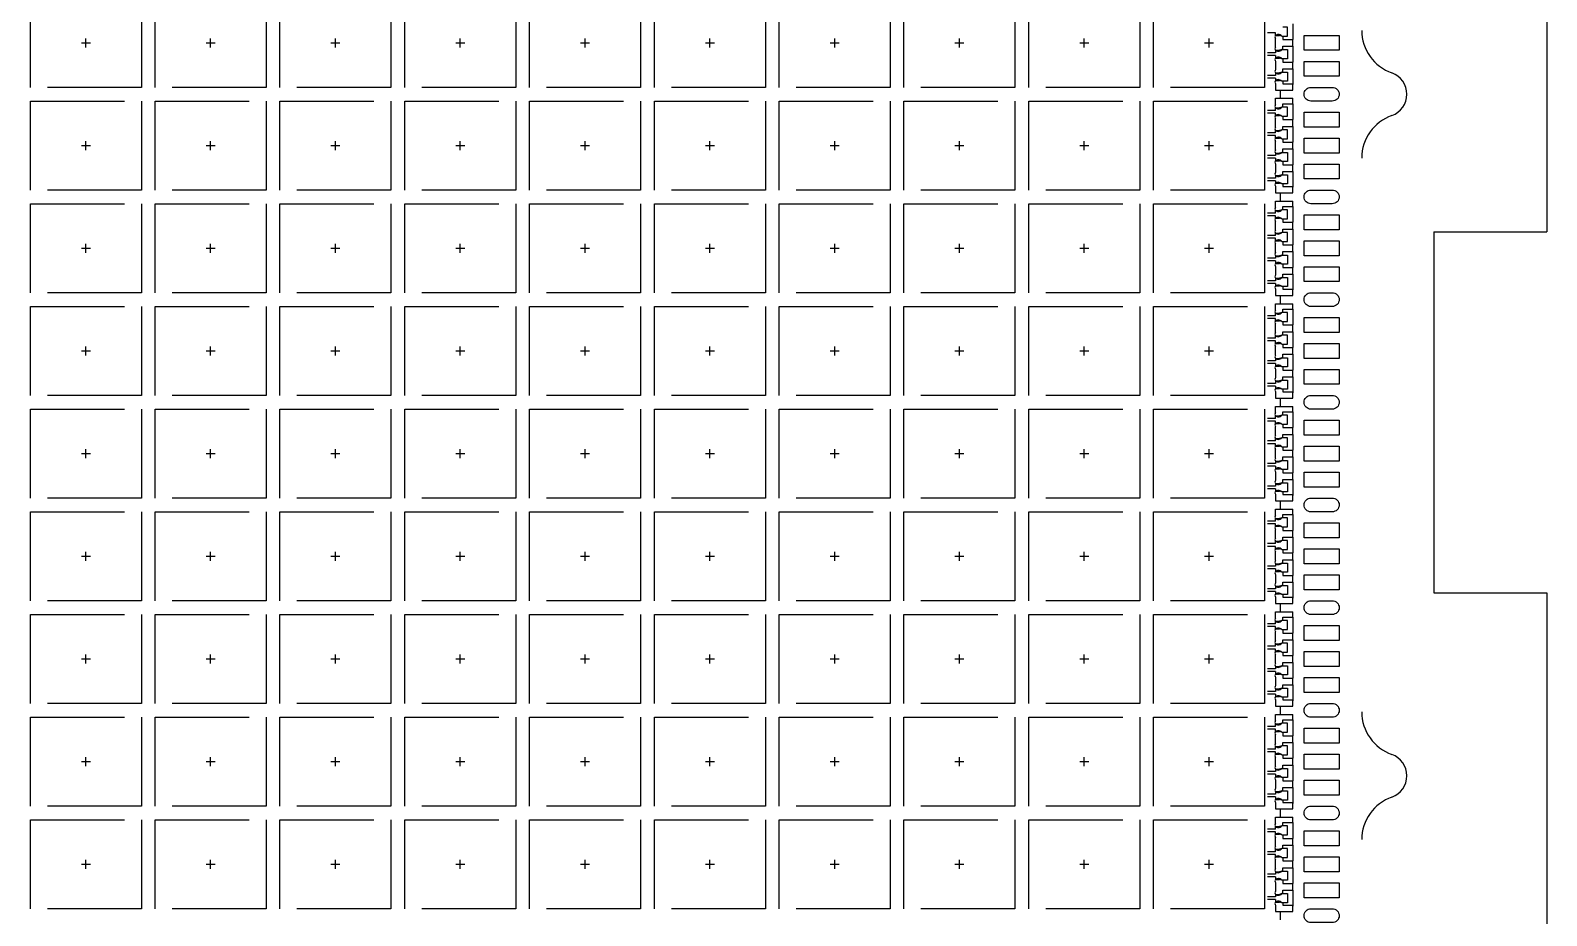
# Model space of a CAD drawing. Header units: millimetres. Extents: x 394.3 to 449.6, y 107.9 to 113.3.
# Drawn here: x 407.447 to 409.462, y 109.918 to 111.095 of the extents above; entities that cross this region are included whole.
import ezdxf

# ---------------------------------------------------------------- set-up
doc = ezdxf.new("R2010")
doc.units = ezdxf.units.MM
doc.header["$LTSCALE"] = 0.5
for name, pattern in [('CENTER', [50.8, 31.75, -6.35, 6.35, -6.35]), ('HIDDEN', [0.375, 0.25, -0.125]), ('PHANTOM', [2.5, 1.25, -0.25, 0.25, -0.25, 0.25, -0.25])]:
    doc.linetypes.add(name, pattern=pattern)
for name, color, linetype in [('1D', 4, 'Continuous'), ('BTM', 7, 'HIDDEN'), ('CEN', 2, 'CENTER'), ('PKG', 1, 'PHANTOM')]:
    doc.layers.add(name, color=color, linetype=linetype)

# ---------------------------------------------------------------- blocks, each defined once
blk = doc.blocks.new('*U100')
at = {"layer": 'CEN', "ltscale": 0.005}
for p, q in [((-0.006, 0), (0.006, 0)), ((0, -0.006), (0, 0.006))]:
    blk.add_line(p, q, dxfattribs=at)
at = {"layer": 'PKG', "color": 1, "linetype": 'HIDDEN'}
blk.add_lwpolyline([(-0.0738, -0.0591), (-0.0738, 0.0591), (0.0738, 0.0591), (0.0738, -0.0591)], close=True, dxfattribs=at)
blk = doc.blocks.new('*U101')
at = {"layer": 'CEN', "color": 0, "linetype": 'ByBlock', "lineweight": -2, "transparency": 16777216}
for p in [(1.659, 1.7745), (1.8249, 1.7745), (1.9908, 1.7745), (2.1567, 1.7745), (2.3226, 1.7745), (2.4885, 1.7745), (2.6544, 1.7745), (2.8203, 1.7745), (2.9862, 1.7745), (3.1521, 1.7745), (1.659, 1.638), (1.8249, 1.638), (1.9908, 1.638), (2.1567, 1.638), (2.3226, 1.638), (2.4885, 1.638), (2.6544, 1.638), (2.8203, 1.638), (2.9862, 1.638), (3.1521, 1.638), (1.659, 1.5015), (1.8249, 1.5015), (1.9908, 1.5015), (2.1567, 1.5015), (2.3226, 1.5015), (2.4885, 1.5015), (2.6544, 1.5015), (2.8203, 1.5015), (2.9862, 1.5015), (3.1521, 1.5015), (1.659, 1.365), (1.8249, 1.365), (1.9908, 1.365), (2.1567, 1.365), (2.3226, 1.365), (2.4885, 1.365), (2.6544, 1.365), (2.8203, 1.365), (2.9862, 1.365), (3.1521, 1.365), (1.659, 1.2285), (1.8249, 1.2285), (1.9908, 1.2285), (2.1567, 1.2285), (2.3226, 1.2285), (2.4885, 1.2285), (2.6544, 1.2285), (2.8203, 1.2285), (2.9862, 1.2285), (3.1521, 1.2285), (1.659, 1.092), (1.8249, 1.092), (1.9908, 1.092), (2.1567, 1.092), (2.3226, 1.092), (2.4885, 1.092), (2.6544, 1.092), (2.8203, 1.092), (2.9862, 1.092), (3.1521, 1.092), (1.659, 0.9555), (1.8249, 0.9555), (1.9908, 0.9555), (2.1567, 0.9555), (2.3226, 0.9555), (2.4885, 0.9555), (2.6544, 0.9555), (2.8203, 0.9555), (2.9862, 0.9555), (3.1521, 0.9555), (1.659, 0.819), (1.8249, 0.819), (1.9908, 0.819), (2.1567, 0.819), (2.3226, 0.819), (2.4885, 0.819), (2.6544, 0.819), (2.8203, 0.819), (2.9862, 0.819), (3.1521, 0.819), (1.659, 0.6825), (1.8249, 0.6825), (1.9908, 0.6825), (2.1567, 0.6825), (2.3226, 0.6825), (2.4885, 0.6825), (2.6544, 0.6825), (2.8203, 0.6825), (2.9862, 0.6825), (3.1521, 0.6825)]:
    blk.add_blockref('*U100', p, dxfattribs=at)

msp = doc.modelspace()

# ---------------------------------------------------------------- linework, layer by layer
for p, q in [((409.4625, 111.2766), (409.4625, 110.8266)), ((409.4625, 110.3466), (409.4625, 109.0209))]:
    msp.add_line(p, q)
at = {"ltscale": 0.03}
for p, q in [((409.102, 111.0878), (409.1073, 111.0878)), ((409.102, 111.0721), (409.102, 111.0837)), ((409.1103, 111.0869), (409.1073, 111.0878)), ((409.1103, 111.0869), (409.1118, 111.0869)), ((409.1118, 111.0869), (409.1118, 111.0824)), ((409.102, 111.068), (409.1073, 111.068)), ((409.1103, 111.0689), (409.1073, 111.068)), ((409.1103, 111.0689), (409.1118, 111.0689)), ((409.1118, 111.0824), (409.125, 111.0824)), ((409.1118, 111.0689), (409.1118, 111.0734)), ((409.1118, 111.0734), (409.125, 111.0734)), ((409.125, 111.0734), (409.125, 111.0824)), ((409.102, 111.0578), (409.1073, 111.0578)), ((409.102, 111.0537), (409.102, 111.0421)), ((409.1103, 111.0569), (409.1073, 111.0578)), ((409.1118, 111.0569), (409.1103, 111.0569)), ((409.1118, 111.0569), (409.1118, 111.0524)), ((409.1118, 111.0524), (409.125, 111.0524)), ((409.1118, 111.0389), (409.1118, 111.0434)), ((409.1118, 111.0434), (409.125, 111.0434)), ((409.125, 111.0434), (409.125, 111.0524)), ((409.102, 111.038), (409.1073, 111.038)), ((409.102, 111.038), (409.1073, 111.038)), ((409.102, 111.0278), (409.1073, 111.0278)), ((409.102, 111.0278), (409.1073, 111.0278)), ((409.102, 111.0237), (409.102, 111.015)), ((409.1103, 111.0389), (409.1073, 111.038)), ((409.1103, 111.0269), (409.1073, 111.0278)), ((409.1103, 111.0389), (409.1118, 111.0389)), ((409.1118, 111.0269), (409.1103, 111.0269)), ((409.1118, 111.0269), (409.1118, 111.0236)), ((409.1118, 111.0236), (409.125, 111.0236)), ((409.125, 111.015), (409.125, 111.0236)), ((409.102, 111.015), (409.125, 111.015)), ((409.102, 110.9956), (409.102, 111.0042)), ((409.102, 111.0042), (409.125, 111.0042)), ((409.125, 110.9969), (409.125, 111.0042)), ((409.102, 110.9915), (409.1073, 110.9915)), ((409.1103, 110.9924), (409.1073, 110.9915)), ((409.1118, 110.9924), (409.1103, 110.9924)), ((409.1118, 110.9924), (409.1118, 110.9969)), ((409.1118, 110.9969), (409.125, 110.9969)), ((409.102, 110.9813), (409.1073, 110.9813)), ((409.102, 110.9656), (409.102, 110.9772)), ((409.1103, 110.9804), (409.1073, 110.9813)), ((409.1103, 110.9804), (409.1118, 110.9804)), ((409.1118, 110.9804), (409.1118, 110.9759)), ((409.1118, 110.9759), (409.125, 110.9759)), ((409.1118, 110.9624), (409.1118, 110.9669)), ((409.1118, 110.9669), (409.125, 110.9669)), ((409.125, 110.9669), (409.125, 110.9759)), ((409.102, 110.9615), (409.1073, 110.9615)), ((409.102, 110.9513), (409.1073, 110.9513)), ((409.102, 110.9356), (409.102, 110.9472)), ((409.1103, 110.9624), (409.1073, 110.9615)), ((409.1103, 110.9504), (409.1073, 110.9513)), ((409.1118, 110.9624), (409.1103, 110.9624)), ((409.1103, 110.9504), (409.1118, 110.9504)), ((409.1118, 110.9504), (409.1118, 110.9459)), ((409.1118, 110.9459), (409.125, 110.9459)), ((409.125, 110.9369), (409.125, 110.9459)), ((409.102, 110.9315), (409.1073, 110.9315)), ((409.1103, 110.9324), (409.1073, 110.9315)), ((409.1103, 110.9324), (409.1118, 110.9324)), ((409.1118, 110.9324), (409.1118, 110.9369)), ((409.1118, 110.9369), (409.125, 110.9369)), ((409.102, 110.9213), (409.1073, 110.9213)), ((409.102, 110.9172), (409.102, 110.9056)), ((409.1103, 110.9204), (409.1073, 110.9213)), ((409.1103, 110.9024), (409.1073, 110.9015)), ((409.1118, 110.9204), (409.1103, 110.9204)), ((409.1103, 110.9024), (409.1118, 110.9024)), ((409.1118, 110.9204), (409.1118, 110.9159)), ((409.1118, 110.9159), (409.125, 110.9159)), ((409.1118, 110.9024), (409.1118, 110.9069)), ((409.1118, 110.9069), (409.125, 110.9069)), ((409.125, 110.9069), (409.125, 110.9159)), ((409.102, 110.9015), (409.1073, 110.9015)), ((409.102, 110.9015), (409.1073, 110.9015)), ((409.102, 110.8913), (409.1073, 110.8913)), ((409.102, 110.8913), (409.1073, 110.8913)), ((409.102, 110.8872), (409.102, 110.8785)), ((409.1103, 110.8904), (409.1073, 110.8913)), ((409.1118, 110.8904), (409.1103, 110.8904)), ((409.1118, 110.8904), (409.1118, 110.8871)), ((409.1118, 110.8871), (409.125, 110.8871)), ((409.125, 110.8785), (409.125, 110.8871)), ((409.102, 110.8785), (409.125, 110.8785)), ((409.102, 110.8591), (409.102, 110.8677)), ((409.102, 110.8677), (409.125, 110.8677)), ((409.125, 110.8604), (409.125, 110.8677)), ((409.102, 110.855), (409.1073, 110.855)), ((409.102, 110.8448), (409.1073, 110.8448)), ((409.1103, 110.8559), (409.1073, 110.855)), ((409.1103, 110.8439), (409.1073, 110.8448)), ((409.1118, 110.8559), (409.1103, 110.8559)), ((409.1103, 110.8439), (409.1118, 110.8439)), ((409.1118, 110.8559), (409.1118, 110.8604)), ((409.1118, 110.8604), (409.125, 110.8604)), ((409.1118, 110.8439), (409.1118, 110.8394)), ((409.102, 110.8291), (409.102, 110.8407)), ((409.102, 110.825), (409.1073, 110.825)), ((409.1103, 110.8259), (409.1073, 110.825)), ((409.1118, 110.8259), (409.1103, 110.8259)), ((409.1118, 110.8394), (409.125, 110.8394)), ((409.1118, 110.8259), (409.1118, 110.8304)), ((409.1118, 110.8304), (409.125, 110.8304)), ((409.125, 110.8304), (409.125, 110.8394)), ((409.102, 110.8148), (409.1073, 110.8148)), ((409.102, 110.7991), (409.102, 110.8107)), ((409.1103, 110.8139), (409.1073, 110.8148)), ((409.1103, 110.8139), (409.1118, 110.8139)), ((409.1118, 110.8139), (409.1118, 110.8094)), ((409.1118, 110.8094), (409.125, 110.8094)), ((409.125, 110.8004), (409.125, 110.8094)), ((409.102, 110.795), (409.1073, 110.795)), ((409.102, 110.7848), (409.1073, 110.7848)), ((409.1103, 110.7959), (409.1073, 110.795)), ((409.1103, 110.7839), (409.1073, 110.7848)), ((409.1103, 110.7959), (409.1118, 110.7959)), ((409.1118, 110.7839), (409.1103, 110.7839)), ((409.1118, 110.7959), (409.1118, 110.8004)), ((409.1118, 110.8004), (409.125, 110.8004)), ((409.1118, 110.7839), (409.1118, 110.7794)), ((409.102, 110.7807), (409.102, 110.7691)), ((409.102, 110.765), (409.1073, 110.765)), ((409.102, 110.765), (409.1073, 110.765)), ((409.1103, 110.7659), (409.1073, 110.765)), ((409.1103, 110.7659), (409.1118, 110.7659)), ((409.1118, 110.7794), (409.125, 110.7794)), ((409.1118, 110.7659), (409.1118, 110.7704)), ((409.1118, 110.7704), (409.125, 110.7704)), ((409.125, 110.7704), (409.125, 110.7794)), ((409.102, 110.7548), (409.1073, 110.7548)), ((409.102, 110.7548), (409.1073, 110.7548)), ((409.102, 110.7507), (409.102, 110.742)), ((409.102, 110.742), (409.125, 110.742)), ((409.1103, 110.7539), (409.1073, 110.7548)), ((409.1118, 110.7539), (409.1103, 110.7539)), ((409.1118, 110.7539), (409.1118, 110.7506)), ((409.1118, 110.7506), (409.125, 110.7506)), ((409.125, 110.742), (409.125, 110.7506)), ((409.102, 110.7226), (409.102, 110.7312)), ((409.102, 110.7312), (409.125, 110.7312)), ((409.1118, 110.7194), (409.1118, 110.7239)), ((409.1118, 110.7239), (409.125, 110.7239)), ((409.125, 110.7239), (409.125, 110.7312)), ((409.102, 110.7185), (409.1073, 110.7185)), ((409.102, 110.7083), (409.1073, 110.7083)), ((409.102, 110.6926), (409.102, 110.7042)), ((409.1103, 110.7194), (409.1073, 110.7185)), ((409.1103, 110.7074), (409.1073, 110.7083)), ((409.1118, 110.7194), (409.1103, 110.7194)), ((409.1103, 110.7074), (409.1118, 110.7074)), ((409.1118, 110.7074), (409.1118, 110.7029)), ((409.1118, 110.7029), (409.125, 110.7029)), ((409.125, 110.6939), (409.125, 110.7029)), ((409.102, 110.6885), (409.1073, 110.6885)), ((409.1103, 110.6894), (409.1073, 110.6885)), ((409.1118, 110.6894), (409.1103, 110.6894)), ((409.1118, 110.6894), (409.1118, 110.6939)), ((409.1118, 110.6939), (409.125, 110.6939)), ((409.102, 110.6783), (409.1073, 110.6783)), ((409.102, 110.6626), (409.102, 110.6742)), ((409.1103, 110.6774), (409.1073, 110.6783)), ((409.1103, 110.6774), (409.1118, 110.6774)), ((409.1118, 110.6774), (409.1118, 110.6729)), ((409.1118, 110.6729), (409.125, 110.6729)), ((409.1118, 110.6594), (409.1118, 110.6639)), ((409.1118, 110.6639), (409.125, 110.6639)), ((409.125, 110.6639), (409.125, 110.6729)), ((409.102, 110.6585), (409.1073, 110.6585)), ((409.102, 110.6483), (409.1073, 110.6483)), ((409.102, 110.6442), (409.102, 110.6326)), ((409.1103, 110.6594), (409.1073, 110.6585)), ((409.1103, 110.6474), (409.1073, 110.6483)), ((409.1103, 110.6594), (409.1118, 110.6594)), ((409.1118, 110.6474), (409.1103, 110.6474)), ((409.1118, 110.6474), (409.1118, 110.6429)), ((409.1118, 110.6429), (409.125, 110.6429)), ((409.125, 110.6339), (409.125, 110.6429)), ((409.102, 110.6285), (409.1073, 110.6285)), ((409.102, 110.6285), (409.1073, 110.6285)), ((409.1103, 110.6294), (409.1073, 110.6285)), ((409.1103, 110.6294), (409.1118, 110.6294)), ((409.1118, 110.6294), (409.1118, 110.6339)), ((409.1118, 110.6339), (409.125, 110.6339)), ((409.102, 110.6183), (409.1073, 110.6183)), ((409.102, 110.6183), (409.1073, 110.6183)), ((409.102, 110.6142), (409.102, 110.6055)), ((409.102, 110.6055), (409.125, 110.6055)), ((409.1103, 110.6174), (409.1073, 110.6183)), ((409.1118, 110.6174), (409.1103, 110.6174)), ((409.1118, 110.6174), (409.1118, 110.6141)), ((409.1118, 110.6141), (409.125, 110.6141)), ((409.125, 110.6055), (409.125, 110.6141)), ((409.102, 110.5861), (409.102, 110.5947)), ((409.102, 110.5947), (409.125, 110.5947)), ((409.102, 110.582), (409.1073, 110.582)), ((409.1103, 110.5829), (409.1073, 110.582)), ((409.1118, 110.5829), (409.1103, 110.5829)), ((409.1118, 110.5829), (409.1118, 110.5874)), ((409.1118, 110.5874), (409.125, 110.5874)), ((409.125, 110.5874), (409.125, 110.5947)), ((409.102, 110.5718), (409.1073, 110.5718)), ((409.102, 110.5561), (409.102, 110.5677)), ((409.1103, 110.5709), (409.1073, 110.5718)), ((409.1103, 110.5709), (409.1118, 110.5709)), ((409.1118, 110.5709), (409.1118, 110.5664)), ((409.1118, 110.5664), (409.125, 110.5664)), ((409.125, 110.5574), (409.125, 110.5664)), ((409.102, 110.552), (409.1073, 110.552)), ((409.102, 110.5418), (409.1073, 110.5418)), ((409.1103, 110.5529), (409.1073, 110.552)), ((409.1103, 110.5409), (409.1073, 110.5418)), ((409.1118, 110.5529), (409.1103, 110.5529)), ((409.1103, 110.5409), (409.1118, 110.5409)), ((409.1118, 110.5529), (409.1118, 110.5574)), ((409.1118, 110.5574), (409.125, 110.5574)), ((409.1118, 110.5409), (409.1118, 110.5364)), ((409.102, 110.5261), (409.102, 110.5377)), ((409.102, 110.522), (409.1073, 110.522)), ((409.1103, 110.5229), (409.1073, 110.522)), ((409.1103, 110.5229), (409.1118, 110.5229)), ((409.1118, 110.5364), (409.125, 110.5364)), ((409.1118, 110.5229), (409.1118, 110.5274)), ((409.1118, 110.5274), (409.125, 110.5274)), ((409.125, 110.5274), (409.125, 110.5364)), ((409.102, 110.5118), (409.1073, 110.5118)), ((409.102, 110.5077), (409.102, 110.4961)), ((409.1103, 110.5109), (409.1073, 110.5118)), ((409.1118, 110.5109), (409.1103, 110.5109)), ((409.1118, 110.5109), (409.1118, 110.5064)), ((409.1118, 110.5064), (409.125, 110.5064)), ((409.125, 110.4974), (409.125, 110.5064)), ((409.102, 110.492), (409.1073, 110.492)), ((409.102, 110.492), (409.1073, 110.492)), ((409.102, 110.4818), (409.1073, 110.4818)), ((409.102, 110.4818), (409.1073, 110.4818)), ((409.1103, 110.4929), (409.1073, 110.492)), ((409.1103, 110.4809), (409.1073, 110.4818)), ((409.1103, 110.4929), (409.1118, 110.4929)), ((409.1118, 110.4809), (409.1103, 110.4809)), ((409.1118, 110.4929), (409.1118, 110.4974)), ((409.1118, 110.4974), (409.125, 110.4974)), ((409.1118, 110.4809), (409.1118, 110.4776)), ((409.102, 110.4777), (409.102, 110.469)), ((409.102, 110.469), (409.125, 110.469)), ((409.1118, 110.4776), (409.125, 110.4776)), ((409.125, 110.469), (409.125, 110.4776)), ((409.102, 110.4496), (409.102, 110.4582)), ((409.102, 110.4582), (409.125, 110.4582)), ((409.102, 110.4455), (409.1073, 110.4455)), ((409.1103, 110.4464), (409.1073, 110.4455)), ((409.1118, 110.4464), (409.1103, 110.4464)), ((409.1118, 110.4464), (409.1118, 110.4509)), ((409.1118, 110.4509), (409.125, 110.4509)), ((409.125, 110.4509), (409.125, 110.4582)), ((409.102, 110.4353), (409.1073, 110.4353)), ((409.102, 110.4196), (409.102, 110.4312)), ((409.1103, 110.4344), (409.1073, 110.4353)), ((409.1103, 110.4344), (409.1118, 110.4344)), ((409.1118, 110.4344), (409.1118, 110.4299)), ((409.1118, 110.4299), (409.125, 110.4299)), ((409.1118, 110.4164), (409.1118, 110.4209)), ((409.1118, 110.4209), (409.125, 110.4209)), ((409.125, 110.4209), (409.125, 110.4299)), ((409.102, 110.4155), (409.1073, 110.4155)), ((409.102, 110.4053), (409.1073, 110.4053)), ((409.102, 110.3896), (409.102, 110.4012)), ((409.1103, 110.4164), (409.1073, 110.4155)), ((409.1103, 110.4044), (409.1073, 110.4053)), ((409.1118, 110.4164), (409.1103, 110.4164)), ((409.1103, 110.4044), (409.1118, 110.4044)), ((409.1118, 110.4044), (409.1118, 110.3999)), ((409.1118, 110.3999), (409.125, 110.3999)), ((409.125, 110.3909), (409.125, 110.3999)), ((409.102, 110.3855), (409.1073, 110.3855)), ((409.1103, 110.3864), (409.1073, 110.3855)), ((409.1103, 110.3864), (409.1118, 110.3864)), ((409.1118, 110.3864), (409.1118, 110.3909)), ((409.1118, 110.3909), (409.125, 110.3909)), ((409.102, 110.3753), (409.1073, 110.3753)), ((409.102, 110.3712), (409.102, 110.3596)), ((409.1103, 110.3744), (409.1073, 110.3753)), ((409.1118, 110.3744), (409.1103, 110.3744)), ((409.1118, 110.3744), (409.1118, 110.3699)), ((409.1118, 110.3699), (409.125, 110.3699)), ((409.1118, 110.3564), (409.1118, 110.3609)), ((409.1118, 110.3609), (409.125, 110.3609)), ((409.125, 110.3609), (409.125, 110.3699)), ((409.102, 110.3555), (409.1073, 110.3555)), ((409.102, 110.3555), (409.1073, 110.3555)), ((409.102, 110.3453), (409.1073, 110.3453)), ((409.102, 110.3453), (409.1073, 110.3453)), ((409.102, 110.3412), (409.102, 110.3325)), ((409.1103, 110.3564), (409.1073, 110.3555)), ((409.1103, 110.3444), (409.1073, 110.3453)), ((409.1103, 110.3564), (409.1118, 110.3564)), ((409.1118, 110.3444), (409.1103, 110.3444)), ((409.1118, 110.3444), (409.1118, 110.3411)), ((409.1118, 110.3411), (409.125, 110.3411)), ((409.125, 110.3325), (409.125, 110.3411)), ((409.102, 110.3325), (409.125, 110.3325)), ((409.102, 110.3131), (409.102, 110.3217)), ((409.102, 110.3217), (409.125, 110.3217)), ((409.125, 110.3144), (409.125, 110.3217)), ((409.102, 110.309), (409.1073, 110.309)), ((409.102, 110.2988), (409.1073, 110.2988)), ((409.1103, 110.3099), (409.1073, 110.309)), ((409.1103, 110.2979), (409.1073, 110.2988)), ((409.1118, 110.3099), (409.1103, 110.3099)), ((409.1103, 110.2979), (409.1118, 110.2979)), ((409.1118, 110.3099), (409.1118, 110.3144)), ((409.1118, 110.3144), (409.125, 110.3144)), ((409.1118, 110.2979), (409.1118, 110.2934)), ((409.102, 110.2831), (409.102, 110.2947)), ((409.102, 110.279), (409.1073, 110.279)), ((409.1103, 110.2799), (409.1073, 110.279)), ((409.1118, 110.2799), (409.1103, 110.2799)), ((409.1118, 110.2934), (409.125, 110.2934)), ((409.1118, 110.2799), (409.1118, 110.2844)), ((409.1118, 110.2844), (409.125, 110.2844)), ((409.125, 110.2844), (409.125, 110.2934)), ((409.102, 110.2688), (409.1073, 110.2688)), ((409.102, 110.2531), (409.102, 110.2647)), ((409.1103, 110.2679), (409.1073, 110.2688)), ((409.1103, 110.2679), (409.1118, 110.2679)), ((409.1118, 110.2679), (409.1118, 110.2634)), ((409.1118, 110.2634), (409.125, 110.2634)), ((409.125, 110.2544), (409.125, 110.2634)), ((409.102, 110.249), (409.1073, 110.249)), ((409.102, 110.2388), (409.1073, 110.2388)), ((409.1103, 110.2499), (409.1073, 110.249)), ((409.1103, 110.2379), (409.1073, 110.2388)), ((409.1103, 110.2499), (409.1118, 110.2499)), ((409.1118, 110.2379), (409.1103, 110.2379)), ((409.1118, 110.2499), (409.1118, 110.2544)), ((409.1118, 110.2544), (409.125, 110.2544)), ((409.1118, 110.2379), (409.1118, 110.2334)), ((409.102, 110.2347), (409.102, 110.2231)), ((409.102, 110.219), (409.1073, 110.219)), ((409.102, 110.219), (409.1073, 110.219)), ((409.1103, 110.2199), (409.1073, 110.219)), ((409.1103, 110.2199), (409.1118, 110.2199)), ((409.1118, 110.2334), (409.125, 110.2334)), ((409.1118, 110.2199), (409.1118, 110.2244)), ((409.1118, 110.2244), (409.125, 110.2244)), ((409.125, 110.2244), (409.125, 110.2334)), ((409.102, 110.2088), (409.1073, 110.2088)), ((409.102, 110.2088), (409.1073, 110.2088)), ((409.102, 110.2047), (409.102, 110.196)), ((409.1103, 110.2079), (409.1073, 110.2088)), ((409.1118, 110.2079), (409.1103, 110.2079)), ((409.1118, 110.2079), (409.1118, 110.2046)), ((409.1118, 110.2046), (409.125, 110.2046)), ((409.125, 110.196), (409.125, 110.2046)), ((409.102, 110.196), (409.125, 110.196)), ((409.102, 110.1766), (409.102, 110.1852)), ((409.102, 110.1852), (409.125, 110.1852)), ((409.1118, 110.1734), (409.1118, 110.1779)), ((409.1118, 110.1779), (409.125, 110.1779)), ((409.125, 110.1779), (409.125, 110.1852)), ((409.102, 110.1725), (409.1073, 110.1725)), ((409.102, 110.1623), (409.1073, 110.1623)), ((409.102, 110.1466), (409.102, 110.1582)), ((409.1103, 110.1734), (409.1073, 110.1725)), ((409.1103, 110.1614), (409.1073, 110.1623)), ((409.1118, 110.1734), (409.1103, 110.1734)), ((409.1103, 110.1614), (409.1118, 110.1614)), ((409.1118, 110.1614), (409.1118, 110.1569)), ((409.1118, 110.1569), (409.125, 110.1569)), ((409.125, 110.1479), (409.125, 110.1569)), ((409.102, 110.1425), (409.1073, 110.1425)), ((409.1103, 110.1434), (409.1073, 110.1425)), ((409.1118, 110.1434), (409.1103, 110.1434)), ((409.1118, 110.1434), (409.1118, 110.1479)), ((409.1118, 110.1479), (409.125, 110.1479)), ((409.102, 110.1323), (409.1073, 110.1323)), ((409.102, 110.1166), (409.102, 110.1282)), ((409.1103, 110.1314), (409.1073, 110.1323)), ((409.1103, 110.1314), (409.1118, 110.1314)), ((409.1118, 110.1314), (409.1118, 110.1269)), ((409.1118, 110.1269), (409.125, 110.1269)), ((409.1118, 110.1134), (409.1118, 110.1179)), ((409.1118, 110.1179), (409.125, 110.1179)), ((409.125, 110.1179), (409.125, 110.1269)), ((409.102, 110.1125), (409.1073, 110.1125)), ((409.102, 110.1023), (409.1073, 110.1023)), ((409.102, 110.0982), (409.102, 110.0866)), ((409.1103, 110.1134), (409.1073, 110.1125)), ((409.1103, 110.1014), (409.1073, 110.1023)), ((409.1103, 110.1134), (409.1118, 110.1134)), ((409.1118, 110.1014), (409.1103, 110.1014)), ((409.1118, 110.1014), (409.1118, 110.0969)), ((409.1118, 110.0969), (409.125, 110.0969)), ((409.125, 110.0879), (409.125, 110.0969)), ((409.102, 110.0825), (409.1073, 110.0825)), ((409.102, 110.0825), (409.1073, 110.0825)), ((409.1103, 110.0834), (409.1073, 110.0825)), ((409.1103, 110.0834), (409.1118, 110.0834)), ((409.1118, 110.0834), (409.1118, 110.0879)), ((409.1118, 110.0879), (409.125, 110.0879)), ((409.102, 110.0723), (409.1073, 110.0723)), ((409.102, 110.0723), (409.1073, 110.0723)), ((409.102, 110.0682), (409.102, 110.0595)), ((409.102, 110.0595), (409.125, 110.0595)), ((409.1103, 110.0714), (409.1073, 110.0723)), ((409.1118, 110.0714), (409.1103, 110.0714)), ((409.1118, 110.0714), (409.1118, 110.0681)), ((409.1118, 110.0681), (409.125, 110.0681)), ((409.125, 110.0595), (409.125, 110.0681)), ((409.102, 110.0401), (409.102, 110.0487)), ((409.102, 110.0487), (409.125, 110.0487)), ((409.102, 110.036), (409.1073, 110.036)), ((409.1103, 110.0369), (409.1073, 110.036)), ((409.1118, 110.0369), (409.1103, 110.0369)), ((409.1118, 110.0369), (409.1118, 110.0414)), ((409.1118, 110.0414), (409.125, 110.0414)), ((409.125, 110.0414), (409.125, 110.0487)), ((409.102, 110.0258), (409.1073, 110.0258)), ((409.102, 110.0101), (409.102, 110.0217)), ((409.1103, 110.0249), (409.1073, 110.0258)), ((409.1103, 110.0249), (409.1118, 110.0249)), ((409.1118, 110.0249), (409.1118, 110.0204)), ((409.1118, 110.0204), (409.125, 110.0204)), ((409.125, 110.0114), (409.125, 110.0204)), ((409.102, 110.006), (409.1073, 110.006)), ((409.102, 109.9958), (409.1073, 109.9958)), ((409.1103, 110.0069), (409.1073, 110.006)), ((409.1103, 109.9949), (409.1073, 109.9958)), ((409.1118, 110.0069), (409.1103, 110.0069)), ((409.1118, 110.0069), (409.1118, 110.0114)), ((409.1118, 110.0114), (409.125, 110.0114)), ((409.102, 109.9801), (409.102, 109.9917)), ((409.102, 109.976), (409.1073, 109.976)), ((409.1103, 109.9769), (409.1073, 109.976)), ((409.1103, 109.9949), (409.1118, 109.9949)), ((409.1103, 109.9769), (409.1118, 109.9769)), ((409.1118, 109.9949), (409.1118, 109.9904)), ((409.1118, 109.9904), (409.125, 109.9904)), ((409.1118, 109.9769), (409.1118, 109.9814)), ((409.1118, 109.9814), (409.125, 109.9814)), ((409.125, 109.9814), (409.125, 109.9904)), ((409.102, 109.9658), (409.1073, 109.9658)), ((409.102, 109.9617), (409.102, 109.9501)), ((409.1103, 109.9649), (409.1073, 109.9658)), ((409.1118, 109.9649), (409.1103, 109.9649)), ((409.1118, 109.9649), (409.1118, 109.9604)), ((409.1118, 109.9604), (409.125, 109.9604)), ((409.125, 109.9514), (409.125, 109.9604)), ((409.102, 109.946), (409.1073, 109.946)), ((409.102, 109.946), (409.1073, 109.946)), ((409.102, 109.9358), (409.1073, 109.9358)), ((409.102, 109.9358), (409.1073, 109.9358)), ((409.1103, 109.9469), (409.1073, 109.946)), ((409.1103, 109.9349), (409.1073, 109.9358)), ((409.1103, 109.9469), (409.1118, 109.9469)), ((409.1118, 109.9349), (409.1103, 109.9349)), ((409.1118, 109.9469), (409.1118, 109.9514)), ((409.1118, 109.9514), (409.125, 109.9514)), ((409.1118, 109.9349), (409.1118, 109.9316)), ((409.102, 109.9317), (409.102, 109.923)), ((409.102, 109.923), (409.125, 109.923)), ((409.1118, 109.9316), (409.125, 109.9316)), ((409.125, 109.923), (409.125, 109.9316))]:
    msp.add_line(p, q, dxfattribs=at)
at = {"color": 0}
for p, q in [((409.3125, 110.8266), (409.4625, 110.8266)), ((409.3125, 110.8266), (409.3125, 110.3466)), ((409.3125, 110.3466), (409.4625, 110.3466))]:
    msp.add_line(p, q, dxfattribs=at)
at = {"ltscale": 0.03}
for points in [[(409.14, 111.0878), (409.1866, 111.0878), (409.1866, 111.068), (409.14, 111.068)], [(409.14, 111.0533), (409.1866, 111.0533), (409.1866, 111.0335), (409.14, 111.0335)], [(409.14, 110.9858), (409.1866, 110.9858), (409.1866, 110.966), (409.14, 110.966)], [(409.14, 110.9513), (409.1866, 110.9513), (409.1866, 110.9315), (409.14, 110.9315)], [(409.14, 110.9168), (409.1866, 110.9168), (409.1866, 110.897), (409.14, 110.897)], [(409.14, 110.8493), (409.1866, 110.8493), (409.1866, 110.8295), (409.14, 110.8295)], [(409.14, 110.8148), (409.1866, 110.8148), (409.1866, 110.795), (409.14, 110.795)], [(409.14, 110.7803), (409.1866, 110.7803), (409.1866, 110.7605), (409.14, 110.7605)], [(409.14, 110.7128), (409.1866, 110.7128), (409.1866, 110.693), (409.14, 110.693)], [(409.14, 110.6783), (409.1866, 110.6783), (409.1866, 110.6585), (409.14, 110.6585)], [(409.14, 110.6438), (409.1866, 110.6438), (409.1866, 110.624), (409.14, 110.624)], [(409.14, 110.5763), (409.1866, 110.5763), (409.1866, 110.5565), (409.14, 110.5565)], [(409.14, 110.5418), (409.1866, 110.5418), (409.1866, 110.522), (409.14, 110.522)], [(409.14, 110.5073), (409.1866, 110.5073), (409.1866, 110.4875), (409.14, 110.4875)], [(409.14, 110.4398), (409.1866, 110.4398), (409.1866, 110.42), (409.14, 110.42)], [(409.14, 110.4053), (409.1866, 110.4053), (409.1866, 110.3855), (409.14, 110.3855)], [(409.14, 110.3708), (409.1866, 110.3708), (409.1866, 110.351), (409.14, 110.351)], [(409.14, 110.3033), (409.1866, 110.3033), (409.1866, 110.2835), (409.14, 110.2835)], [(409.14, 110.2688), (409.1866, 110.2688), (409.1866, 110.249), (409.14, 110.249)], [(409.14, 110.2343), (409.1866, 110.2343), (409.1866, 110.2145), (409.14, 110.2145)], [(409.14, 110.1668), (409.1866, 110.1668), (409.1866, 110.147), (409.14, 110.147)], [(409.14, 110.1323), (409.1866, 110.1323), (409.1866, 110.1125), (409.14, 110.1125)], [(409.14, 110.0978), (409.1866, 110.0978), (409.1866, 110.078), (409.14, 110.078)], [(409.14, 110.0303), (409.1866, 110.0303), (409.1866, 110.0105), (409.14, 110.0105)], [(409.14, 109.9958), (409.1866, 109.9958), (409.1866, 109.976), (409.14, 109.976)], [(409.14, 109.9613), (409.1866, 109.9613), (409.1866, 109.9415), (409.14, 109.9415)]]:
    msp.add_lwpolyline(points, close=True, dxfattribs=at)
for points in [[(409.1491, 111.0188), (409.1775, 111.0188, -0.414214), (409.1866, 111.0096), (409.1866, 111.0096, -0.414214), (409.1775, 111.0005), (409.1491, 111.0005, -0.414214), (409.14, 111.0096), (409.14, 111.0096, -0.414214)], [(409.1491, 110.8823), (409.1775, 110.8823, -0.414214), (409.1866, 110.8731), (409.1866, 110.8731, -0.414214), (409.1775, 110.864), (409.1491, 110.864, -0.414214), (409.14, 110.8731), (409.14, 110.8731, -0.414214)], [(409.1491, 110.7458), (409.1775, 110.7458, -0.414214), (409.1866, 110.7366), (409.1866, 110.7366, -0.414214), (409.1775, 110.7275), (409.1491, 110.7275, -0.414214), (409.14, 110.7366), (409.14, 110.7366, -0.414214)], [(409.1491, 110.6093), (409.1775, 110.6093, -0.414214), (409.1866, 110.6001), (409.1866, 110.6001, -0.414214), (409.1775, 110.591), (409.1491, 110.591, -0.414214), (409.14, 110.6001), (409.14, 110.6001, -0.414214)], [(409.1491, 110.4728), (409.1775, 110.4728, -0.414214), (409.1866, 110.4636), (409.1866, 110.4636, -0.414214), (409.1775, 110.4545), (409.1491, 110.4545, -0.414214), (409.14, 110.4636), (409.14, 110.4636, -0.414214)], [(409.1491, 110.3363), (409.1775, 110.3363, -0.414214), (409.1866, 110.3271), (409.1866, 110.3271, -0.414214), (409.1775, 110.318), (409.1491, 110.318, -0.414214), (409.14, 110.3271), (409.14, 110.3271, -0.414214)], [(409.1491, 110.1998), (409.1775, 110.1998, -0.414214), (409.1866, 110.1906), (409.1866, 110.1906, -0.414214), (409.1775, 110.1815), (409.1491, 110.1815, -0.414214), (409.14, 110.1906), (409.14, 110.1906, -0.414214)], [(409.1491, 110.0633), (409.1775, 110.0633, -0.414214), (409.1866, 110.0541), (409.1866, 110.0541, -0.414214), (409.1775, 110.045), (409.1491, 110.045, -0.414214), (409.14, 110.0541), (409.14, 110.0541, -0.414214)], [(409.1491, 109.9268), (409.1775, 109.9268, -0.414214), (409.1866, 109.9176), (409.1866, 109.9176, -0.414214), (409.1775, 109.9085), (409.1491, 109.9085, -0.414214), (409.14, 109.9176), (409.14, 109.9176, -0.414214)]]:
    msp.add_lwpolyline(points, format="xyb", close=True, dxfattribs=at)
for centre, radius, start, end in [((409.1039, 111.0858), 0.00275, 132.2759, 227.7241), ((409.1062, 111.0812), 0.00775, 93.0375, 122.4518), ((409.1058, 111.0832), 0.00582, 39.7191, 90.2471), ((409.1039, 111.07), 0.00275, 132.2759, 227.7241), ((409.1062, 111.0745), 0.00775, 237.5482, 266.9625), ((409.1058, 111.0726), 0.00582, 269.7529, 320.2809), ((409.1039, 111.0558), 0.00275, 132.2759, 227.7241), ((409.1062, 111.0512), 0.00775, 93.0375, 122.4518), ((409.1058, 111.0532), 0.00582, 39.7191, 90.2471), ((409.1039, 111.04), 0.00275, 132.2759, 227.7241), ((409.1039, 111.0258), 0.00275, 132.2759, 227.7241), ((409.1062, 111.0445), 0.00775, 237.5482, 266.9625), ((409.1062, 111.0212), 0.00775, 93.0375, 122.4518), ((409.1058, 111.0426), 0.00582, 269.7529, 320.2809), ((409.1058, 111.0232), 0.00582, 39.7191, 90.2471), ((409.1039, 110.9935), 0.00275, 132.2759, 227.7241), ((409.1062, 110.998), 0.00775, 237.5482, 266.9625), ((409.1058, 110.9961), 0.00582, 269.7529, 320.2809), ((409.1039, 110.9793), 0.00275, 132.2759, 227.7241), ((409.1039, 110.9635), 0.00275, 132.2759, 227.7241), ((409.1062, 110.9747), 0.00775, 93.0375, 122.4518), ((409.1058, 110.9767), 0.00582, 39.7191, 90.2471), ((409.1039, 110.9493), 0.00275, 132.2759, 227.7241), ((409.1062, 110.968), 0.00775, 237.5482, 266.9625), ((409.1062, 110.9447), 0.00775, 93.0375, 122.4518), ((409.1058, 110.9661), 0.00582, 269.7529, 320.2809), ((409.1058, 110.9467), 0.00582, 39.7191, 90.2471), ((409.1039, 110.9335), 0.00275, 132.2759, 227.7241), ((409.1062, 110.938), 0.00775, 237.5482, 266.9625), ((409.1062, 110.9147), 0.00775, 93.0375, 122.4518), ((409.1058, 110.9361), 0.00582, 269.7529, 320.2809), ((409.1058, 110.9167), 0.00582, 39.7191, 90.2471), ((409.1039, 110.9193), 0.00275, 132.2759, 227.7241), ((409.1039, 110.9035), 0.00275, 132.2759, 227.7241), ((409.1058, 110.9061), 0.00582, 269.7529, 320.2809), ((409.1039, 110.8893), 0.00275, 132.2759, 227.7241), ((409.1062, 110.908), 0.00775, 237.5482, 266.9625), ((409.1062, 110.8847), 0.00775, 93.0375, 122.4518), ((409.1058, 110.8867), 0.00582, 39.7191, 90.2471), ((409.1039, 110.857), 0.00275, 132.2759, 227.7241), ((409.1039, 110.8428), 0.00275, 132.2759, 227.7241), ((409.1062, 110.8615), 0.00775, 237.5482, 266.9625), ((409.1062, 110.8382), 0.00775, 93.0375, 122.4518), ((409.1058, 110.8596), 0.00582, 269.7529, 320.2809), ((409.1058, 110.8402), 0.00582, 39.7191, 90.2471), ((409.1039, 110.827), 0.00275, 132.2759, 227.7241), ((409.1062, 110.8315), 0.00775, 237.5482, 266.9625), ((409.1058, 110.8296), 0.00582, 269.7529, 320.2809), ((409.1039, 110.8128), 0.00275, 132.2759, 227.7241), ((409.1062, 110.8082), 0.00775, 93.0375, 122.4518), ((409.1058, 110.8102), 0.00582, 39.7191, 90.2471), ((409.1039, 110.797), 0.00275, 132.2759, 227.7241), ((409.1039, 110.7828), 0.00275, 132.2759, 227.7241), ((409.1062, 110.8015), 0.00775, 237.5482, 266.9625), ((409.1062, 110.7782), 0.00775, 93.0375, 122.4518), ((409.1058, 110.7996), 0.00582, 269.7529, 320.2809), ((409.1058, 110.7802), 0.00582, 39.7191, 90.2471), ((409.1039, 110.767), 0.00275, 132.2759, 227.7241), ((409.1062, 110.7715), 0.00775, 237.5482, 266.9625), ((409.1058, 110.7696), 0.00582, 269.7529, 320.2809), ((409.1039, 110.7528), 0.00275, 132.2759, 227.7241), ((409.1062, 110.7482), 0.00775, 93.0375, 122.4518), ((409.1058, 110.7502), 0.00582, 39.7191, 90.2471), ((409.1039, 110.7205), 0.00275, 132.2759, 227.7241), ((409.1039, 110.7063), 0.00275, 132.2759, 227.7241), ((409.1062, 110.725), 0.00775, 237.5482, 266.9625), ((409.1062, 110.7017), 0.00775, 93.0375, 122.4518), ((409.1058, 110.7231), 0.00582, 269.7529, 320.2809), ((409.1058, 110.7037), 0.00582, 39.7191, 90.2471), ((409.1039, 110.6905), 0.00275, 132.2759, 227.7241), ((409.1062, 110.695), 0.00775, 237.5482, 266.9625), ((409.1058, 110.6931), 0.00582, 269.7529, 320.2809), ((409.1039, 110.6763), 0.00275, 132.2759, 227.7241), ((409.1039, 110.6605), 0.00275, 132.2759, 227.7241), ((409.1062, 110.6717), 0.00775, 93.0375, 122.4518), ((409.1058, 110.6737), 0.00582, 39.7191, 90.2471), ((409.1039, 110.6463), 0.00275, 132.2759, 227.7241), ((409.1062, 110.665), 0.00775, 237.5482, 266.9625), ((409.1062, 110.6417), 0.00775, 93.0375, 122.4518), ((409.1058, 110.6631), 0.00582, 269.7529, 320.2809), ((409.1058, 110.6437), 0.00582, 39.7191, 90.2471), ((409.1039, 110.6305), 0.00275, 132.2759, 227.7241), ((409.1062, 110.635), 0.00775, 237.5482, 266.9625), ((409.1058, 110.6331), 0.00582, 269.7529, 320.2809), ((409.1039, 110.6163), 0.00275, 132.2759, 227.7241), ((409.1062, 110.6117), 0.00775, 93.0375, 122.4518), ((409.1058, 110.6137), 0.00582, 39.7191, 90.2471), ((409.1039, 110.584), 0.00275, 132.2759, 227.7241), ((409.1062, 110.5885), 0.00775, 237.5482, 266.9625), ((409.1058, 110.5866), 0.00582, 269.7529, 320.2809), ((409.1039, 110.5698), 0.00275, 132.2759, 227.7241), ((409.1062, 110.5652), 0.00775, 93.0375, 122.4518), ((409.1058, 110.5672), 0.00582, 39.7191, 90.2471), ((409.1039, 110.554), 0.00275, 132.2759, 227.7241), ((409.1039, 110.5398), 0.00275, 132.2759, 227.7241), ((409.1062, 110.5585), 0.00775, 237.5482, 266.9625), ((409.1062, 110.5352), 0.00775, 93.0375, 122.4518), ((409.1058, 110.5566), 0.00582, 269.7529, 320.2809), ((409.1058, 110.5372), 0.00582, 39.7191, 90.2471), ((409.1039, 110.524), 0.00275, 132.2759, 227.7241), ((409.1062, 110.5285), 0.00775, 237.5482, 266.9625), ((409.1058, 110.5266), 0.00582, 269.7529, 320.2809), ((409.1039, 110.5098), 0.00275, 132.2759, 227.7241), ((409.1062, 110.5052), 0.00775, 93.0375, 122.4518), ((409.1058, 110.5072), 0.00582, 39.7191, 90.2471), ((409.1039, 110.494), 0.00275, 132.2759, 227.7241), ((409.1039, 110.4798), 0.00275, 132.2759, 227.7241), ((409.1062, 110.4985), 0.00775, 237.5482, 266.9625), ((409.1062, 110.4752), 0.00775, 93.0375, 122.4518), ((409.1058, 110.4966), 0.00582, 269.7529, 320.2809), ((409.1058, 110.4772), 0.00582, 39.7191, 90.2471), ((409.1039, 110.4475), 0.00275, 132.2759, 227.7241), ((409.1062, 110.452), 0.00775, 237.5482, 266.9625), ((409.1058, 110.4501), 0.00582, 269.7529, 320.2809), ((409.1039, 110.4333), 0.00275, 132.2759, 227.7241), ((409.1039, 110.4175), 0.00275, 132.2759, 227.7241), ((409.1062, 110.4287), 0.00775, 93.0375, 122.4518), ((409.1058, 110.4307), 0.00582, 39.7191, 90.2471), ((409.1039, 110.4033), 0.00275, 132.2759, 227.7241), ((409.1062, 110.422), 0.00775, 237.5482, 266.9625), ((409.1062, 110.3987), 0.00775, 93.0375, 122.4518), ((409.1058, 110.4201), 0.00582, 269.7529, 320.2809), ((409.1058, 110.4007), 0.00582, 39.7191, 90.2471), ((409.1039, 110.3875), 0.00275, 132.2759, 227.7241), ((409.1062, 110.392), 0.00775, 237.5482, 266.9625), ((409.1058, 110.3901), 0.00582, 269.7529, 320.2809), ((409.1039, 110.3733), 0.00275, 132.2759, 227.7241), ((409.1039, 110.3575), 0.00275, 132.2759, 227.7241), ((409.1062, 110.3687), 0.00775, 93.0375, 122.4518), ((409.1058, 110.3707), 0.00582, 39.7191, 90.2471), ((409.1039, 110.3433), 0.00275, 132.2759, 227.7241), ((409.1062, 110.362), 0.00775, 237.5482, 266.9625), ((409.1062, 110.3387), 0.00775, 93.0375, 122.4518), ((409.1058, 110.3601), 0.00582, 269.7529, 320.2809), ((409.1058, 110.3407), 0.00582, 39.7191, 90.2471), ((409.1039, 110.311), 0.00275, 132.2759, 227.7241), ((409.1039, 110.2968), 0.00275, 132.2759, 227.7241), ((409.1062, 110.3155), 0.00775, 237.5482, 266.9625), ((409.1062, 110.2922), 0.00775, 93.0375, 122.4518), ((409.1058, 110.3136), 0.00582, 269.7529, 320.2809), ((409.1058, 110.2942), 0.00582, 39.7191, 90.2471), ((409.1039, 110.281), 0.00275, 132.2759, 227.7241), ((409.1062, 110.2855), 0.00775, 237.5482, 266.9625), ((409.1058, 110.2836), 0.00582, 269.7529, 320.2809), ((409.1039, 110.2668), 0.00275, 132.2759, 227.7241), ((409.1062, 110.2622), 0.00775, 93.0375, 122.4518), ((409.1058, 110.2642), 0.00582, 39.7191, 90.2471), ((409.1039, 110.251), 0.00275, 132.2759, 227.7241), ((409.1039, 110.2368), 0.00275, 132.2759, 227.7241), ((409.1062, 110.2555), 0.00775, 237.5482, 266.9625), ((409.1062, 110.2322), 0.00775, 93.0375, 122.4518), ((409.1058, 110.2536), 0.00582, 269.7529, 320.2809), ((409.1058, 110.2342), 0.00582, 39.7191, 90.2471), ((409.1039, 110.221), 0.00275, 132.2759, 227.7241), ((409.1062, 110.2255), 0.00775, 237.5482, 266.9625), ((409.1058, 110.2236), 0.00582, 269.7529, 320.2809), ((409.1039, 110.2068), 0.00275, 132.2759, 227.7241), ((409.1062, 110.2022), 0.00775, 93.0375, 122.4518), ((409.1058, 110.2042), 0.00582, 39.7191, 90.2471), ((409.1039, 110.1745), 0.00275, 132.2759, 227.7241), ((409.1039, 110.1603), 0.00275, 132.2759, 227.7241), ((409.1062, 110.179), 0.00775, 237.5482, 266.9625), ((409.1062, 110.1557), 0.00775, 93.0375, 122.4518), ((409.1058, 110.1771), 0.00582, 269.7529, 320.2809), ((409.1058, 110.1577), 0.00582, 39.7191, 90.2471), ((409.1039, 110.1445), 0.00275, 132.2759, 227.7241), ((409.1062, 110.149), 0.00775, 237.5482, 266.9625), ((409.1058, 110.1471), 0.00582, 269.7529, 320.2809), ((409.1039, 110.1303), 0.00275, 132.2759, 227.7241), ((409.1039, 110.1145), 0.00275, 132.2759, 227.7241), ((409.1062, 110.1257), 0.00775, 93.0375, 122.4518), ((409.1058, 110.1277), 0.00582, 39.7191, 90.2471), ((409.1039, 110.1003), 0.00275, 132.2759, 227.7241), ((409.1062, 110.119), 0.00775, 237.5482, 266.9625), ((409.1062, 110.0957), 0.00775, 93.0375, 122.4518), ((409.1058, 110.1171), 0.00582, 269.7529, 320.2809), ((409.1058, 110.0977), 0.00582, 39.7191, 90.2471), ((409.1039, 110.0845), 0.00275, 132.2759, 227.7241), ((409.1062, 110.089), 0.00775, 237.5482, 266.9625), ((409.1058, 110.0871), 0.00582, 269.7529, 320.2809), ((409.1039, 110.0703), 0.00275, 132.2759, 227.7241), ((409.1062, 110.0657), 0.00775, 93.0375, 122.4518), ((409.1058, 110.0677), 0.00582, 39.7191, 90.2471), ((409.1039, 110.038), 0.00275, 132.2759, 227.7241), ((409.1062, 110.0425), 0.00775, 237.5482, 266.9625), ((409.1058, 110.0406), 0.00582, 269.7529, 320.2809), ((409.1039, 110.0238), 0.00275, 132.2759, 227.7241), ((409.1062, 110.0192), 0.00775, 93.0375, 122.4518), ((409.1058, 110.0212), 0.00582, 39.7191, 90.2471), ((409.1039, 110.008), 0.00275, 132.2759, 227.7241), ((409.1039, 109.9938), 0.00275, 132.2759, 227.7241), ((409.1062, 110.0125), 0.00775, 237.5482, 266.9625), ((409.1062, 109.9892), 0.00775, 93.0375, 122.4518), ((409.1058, 110.0106), 0.00582, 269.7529, 320.2809), ((409.1058, 109.9912), 0.00582, 39.7191, 90.2471), ((409.1039, 109.978), 0.00275, 132.2759, 227.7241), ((409.1062, 109.9825), 0.00775, 237.5482, 266.9625), ((409.1058, 109.9806), 0.00582, 269.7529, 320.2809), ((409.1039, 109.9638), 0.00275, 132.2759, 227.7241), ((409.1062, 109.9592), 0.00775, 93.0375, 122.4518), ((409.1058, 109.9612), 0.00582, 39.7191, 90.2471), ((409.1039, 109.948), 0.00275, 132.2759, 227.7241), ((409.1039, 109.9338), 0.00275, 132.2759, 227.7241), ((409.1062, 109.9525), 0.00775, 237.5482, 266.9625), ((409.1062, 109.9292), 0.00775, 93.0375, 122.4518), ((409.1058, 109.9506), 0.00582, 269.7529, 320.2809), ((409.1058, 109.9312), 0.00582, 39.7191, 90.2471)]:
    msp.add_arc(centre, radius, start, end, dxfattribs=at)
at = {"layer": '1D', "color": 4}
for centre, radius, start, end in [((409.2766, 111.0945), 0.06, 180, 250.5288), ((409.2466, 111.0096), 0.03, 289.4712, 70.5288), ((409.2766, 110.9248), 0.06, 109.4712, 180), ((409.2766, 110.1885), 0.06, 180, 250.5288), ((409.2466, 110.1036), 0.03, 289.4712, 70.5288), ((409.2766, 110.0188), 0.06, 109.4712, 180)]:
    msp.add_arc(centre, radius, start, end, dxfattribs=at)
at = {"layer": 'BTM', "ltscale": 0.03}
for p, q in [((409.102, 111.0911), (409.0912, 111.0911)), ((409.102, 111.0878), (409.102, 111.0911)), ((409.125, 111.1034), (409.125, 111.0824)), ((409.102, 111.0647), (409.0912, 111.0647)), ((409.102, 111.068), (409.102, 111.0647)), ((409.125, 111.0734), (409.125, 111.0524)), ((409.102, 111.0611), (409.0912, 111.0611)), ((409.102, 111.0611), (409.102, 111.0578)), ((409.125, 111.0434), (409.125, 111.0224)), ((409.102, 111.0347), (409.0912, 111.0347)), ((409.102, 111.0311), (409.0912, 111.0311)), ((409.102, 111.038), (409.102, 111.0347)), ((409.102, 111.0311), (409.102, 111.0278)), ((409.1086, 111.0042), (409.1086, 111.015)), ((409.102, 110.9882), (409.0912, 110.9882)), ((409.102, 110.9846), (409.0912, 110.9846)), ((409.102, 110.9882), (409.102, 110.9915)), ((409.102, 110.9813), (409.102, 110.9846)), ((409.125, 110.9969), (409.125, 110.9759)), ((409.125, 110.9669), (409.125, 110.9459)), ((409.102, 110.9582), (409.0912, 110.9582)), ((409.102, 110.9546), (409.0912, 110.9546)), ((409.102, 110.9582), (409.102, 110.9615)), ((409.102, 110.9513), (409.102, 110.9546)), ((409.102, 110.9282), (409.0912, 110.9282)), ((409.102, 110.9246), (409.0912, 110.9246)), ((409.102, 110.9315), (409.102, 110.9282)), ((409.102, 110.9246), (409.102, 110.9213)), ((409.125, 110.9369), (409.125, 110.9159)), ((409.125, 110.9069), (409.125, 110.8859)), ((409.102, 110.8982), (409.0912, 110.8982)), ((409.102, 110.8946), (409.0912, 110.8946)), ((409.102, 110.9015), (409.102, 110.8982)), ((409.102, 110.8946), (409.102, 110.8913)), ((409.1086, 110.8677), (409.1086, 110.8785)), ((409.102, 110.8517), (409.0912, 110.8517)), ((409.102, 110.8481), (409.0912, 110.8481)), ((409.102, 110.8517), (409.102, 110.855)), ((409.102, 110.8448), (409.102, 110.8481)), ((409.125, 110.8604), (409.125, 110.8394)), ((409.102, 110.8217), (409.0912, 110.8217)), ((409.102, 110.8217), (409.102, 110.825)), ((409.125, 110.8304), (409.125, 110.8094)), ((409.102, 110.8181), (409.0912, 110.8181)), ((409.102, 110.8148), (409.102, 110.8181)), ((409.102, 110.7917), (409.0912, 110.7917)), ((409.102, 110.7881), (409.0912, 110.7881)), ((409.102, 110.795), (409.102, 110.7917)), ((409.102, 110.7881), (409.102, 110.7848)), ((409.125, 110.8004), (409.125, 110.7794)), ((409.102, 110.7617), (409.0912, 110.7617)), ((409.102, 110.765), (409.102, 110.7617)), ((409.125, 110.7704), (409.125, 110.7494)), ((409.102, 110.7581), (409.0912, 110.7581)), ((409.102, 110.7581), (409.102, 110.7548)), ((409.1086, 110.7312), (409.1086, 110.742)), ((409.125, 110.7239), (409.125, 110.7029)), ((409.102, 110.7152), (409.0912, 110.7152)), ((409.102, 110.7116), (409.0912, 110.7116)), ((409.102, 110.7152), (409.102, 110.7185)), ((409.102, 110.7083), (409.102, 110.7116)), ((409.102, 110.6852), (409.0912, 110.6852)), ((409.102, 110.6816), (409.0912, 110.6816)), ((409.102, 110.6852), (409.102, 110.6885)), ((409.102, 110.6783), (409.102, 110.6816)), ((409.125, 110.6939), (409.125, 110.6729)), ((409.125, 110.6639), (409.125, 110.6429)), ((409.102, 110.6552), (409.0912, 110.6552)), ((409.102, 110.6516), (409.0912, 110.6516)), ((409.102, 110.6585), (409.102, 110.6552)), ((409.102, 110.6516), (409.102, 110.6483)), ((409.102, 110.6252), (409.0912, 110.6252)), ((409.102, 110.6216), (409.0912, 110.6216)), ((409.102, 110.6285), (409.102, 110.6252)), ((409.102, 110.6216), (409.102, 110.6183)), ((409.125, 110.6339), (409.125, 110.6129)), ((409.1086, 110.5947), (409.1086, 110.6055)), ((409.102, 110.5787), (409.102, 110.582)), ((409.125, 110.5874), (409.125, 110.5664)), ((409.102, 110.5787), (409.0912, 110.5787)), ((409.102, 110.5751), (409.0912, 110.5751)), ((409.102, 110.5718), (409.102, 110.5751)), ((409.102, 110.5487), (409.0912, 110.5487)), ((409.102, 110.5451), (409.0912, 110.5451)), ((409.102, 110.5487), (409.102, 110.552)), ((409.102, 110.5418), (409.102, 110.5451)), ((409.125, 110.5574), (409.125, 110.5364)), ((409.102, 110.522), (409.102, 110.5187)), ((409.125, 110.5274), (409.125, 110.5064)), ((409.102, 110.5187), (409.0912, 110.5187)), ((409.102, 110.5151), (409.0912, 110.5151)), ((409.102, 110.5151), (409.102, 110.5118)), ((409.102, 110.4887), (409.0912, 110.4887)), ((409.102, 110.4851), (409.0912, 110.4851)), ((409.102, 110.492), (409.102, 110.4887)), ((409.102, 110.4851), (409.102, 110.4818)), ((409.125, 110.4974), (409.125, 110.4764)), ((409.1086, 110.4582), (409.1086, 110.469)), ((409.102, 110.4422), (409.0912, 110.4422)), ((409.102, 110.4386), (409.0912, 110.4386)), ((409.102, 110.4422), (409.102, 110.4455)), ((409.102, 110.4353), (409.102, 110.4386)), ((409.125, 110.4509), (409.125, 110.4299)), ((409.125, 110.4209), (409.125, 110.3999)), ((409.102, 110.4122), (409.0912, 110.4122)), ((409.102, 110.4086), (409.0912, 110.4086)), ((409.102, 110.4122), (409.102, 110.4155)), ((409.102, 110.4053), (409.102, 110.4086)), ((409.102, 110.3822), (409.0912, 110.3822)), ((409.102, 110.3786), (409.0912, 110.3786)), ((409.102, 110.3855), (409.102, 110.3822)), ((409.102, 110.3786), (409.102, 110.3753)), ((409.125, 110.3909), (409.125, 110.3699)), ((409.125, 110.3609), (409.125, 110.3399)), ((409.102, 110.3522), (409.0912, 110.3522)), ((409.102, 110.3486), (409.0912, 110.3486)), ((409.102, 110.3555), (409.102, 110.3522)), ((409.102, 110.3486), (409.102, 110.3453)), ((409.1086, 110.3217), (409.1086, 110.3325)), ((409.102, 110.3057), (409.0912, 110.3057)), ((409.102, 110.3021), (409.0912, 110.3021)), ((409.102, 110.3057), (409.102, 110.309)), ((409.102, 110.2988), (409.102, 110.3021)), ((409.125, 110.3144), (409.125, 110.2934)), ((409.102, 110.2757), (409.102, 110.279)), ((409.125, 110.2844), (409.125, 110.2634)), ((409.102, 110.2757), (409.0912, 110.2757)), ((409.102, 110.2721), (409.0912, 110.2721)), ((409.102, 110.2688), (409.102, 110.2721)), ((409.102, 110.2457), (409.0912, 110.2457)), ((409.102, 110.2421), (409.0912, 110.2421)), ((409.102, 110.249), (409.102, 110.2457)), ((409.102, 110.2421), (409.102, 110.2388)), ((409.125, 110.2544), (409.125, 110.2334)), ((409.102, 110.219), (409.102, 110.2157)), ((409.125, 110.2244), (409.125, 110.2034)), ((409.102, 110.2157), (409.0912, 110.2157)), ((409.102, 110.2121), (409.0912, 110.2121)), ((409.102, 110.2121), (409.102, 110.2088)), ((409.1086, 110.1852), (409.1086, 110.196)), ((409.125, 110.1779), (409.125, 110.1569)), ((409.102, 110.1692), (409.0912, 110.1692)), ((409.102, 110.1656), (409.0912, 110.1656)), ((409.102, 110.1692), (409.102, 110.1725)), ((409.102, 110.1623), (409.102, 110.1656)), ((409.102, 110.1392), (409.0912, 110.1392)), ((409.102, 110.1392), (409.102, 110.1425)), ((409.125, 110.1479), (409.125, 110.1269)), ((409.102, 110.1356), (409.0912, 110.1356)), ((409.102, 110.1323), (409.102, 110.1356)), ((409.125, 110.1179), (409.125, 110.0969)), ((409.102, 110.1092), (409.0912, 110.1092)), ((409.102, 110.1056), (409.0912, 110.1056)), ((409.102, 110.1125), (409.102, 110.1092)), ((409.102, 110.1056), (409.102, 110.1023)), ((409.102, 110.0792), (409.0912, 110.0792)), ((409.102, 110.0825), (409.102, 110.0792)), ((409.125, 110.0879), (409.125, 110.0669)), ((409.102, 110.0756), (409.0912, 110.0756)), ((409.102, 110.0756), (409.102, 110.0723)), ((409.1086, 110.0487), (409.1086, 110.0595)), ((409.102, 110.0327), (409.102, 110.036)), ((409.125, 110.0414), (409.125, 110.0204)), ((409.102, 110.0327), (409.0912, 110.0327)), ((409.102, 110.0291), (409.0912, 110.0291)), ((409.102, 110.0258), (409.102, 110.0291)), ((409.102, 110.0027), (409.0912, 110.0027)), ((409.102, 109.9991), (409.0912, 109.9991)), ((409.102, 110.0027), (409.102, 110.006)), ((409.102, 109.9958), (409.102, 109.9991)), ((409.125, 110.0114), (409.125, 109.9904)), ((409.102, 109.976), (409.102, 109.9727)), ((409.125, 109.9814), (409.125, 109.9604)), ((409.102, 109.9727), (409.0912, 109.9727)), ((409.102, 109.9691), (409.0912, 109.9691)), ((409.102, 109.9691), (409.102, 109.9658)), ((409.102, 109.9427), (409.0912, 109.9427)), ((409.102, 109.9391), (409.0912, 109.9391)), ((409.102, 109.946), (409.102, 109.9427)), ((409.102, 109.9391), (409.102, 109.9358)), ((409.125, 109.9514), (409.125, 109.9304)), ((409.1086, 109.9122), (409.1086, 109.923))]:
    msp.add_line(p, q, dxfattribs=at)
for points in [[(409.1118, 111.0869), (409.1178, 111.0869), (409.1178, 111.0989), (409.1118, 111.0989)], [(409.1118, 111.0689), (409.1178, 111.0689), (409.1178, 111.0569), (409.1118, 111.0569)], [(409.1118, 111.0389), (409.1178, 111.0389), (409.1178, 111.0269), (409.1118, 111.0269), (409.1118, 111.0269)], [(409.1118, 110.9804), (409.1178, 110.9804), (409.1178, 110.9924), (409.1118, 110.9924)], [(409.1118, 110.9504), (409.1178, 110.9504), (409.1178, 110.9624), (409.1118, 110.9624)], [(409.1118, 110.9324), (409.1178, 110.9324), (409.1178, 110.9204), (409.1118, 110.9204)], [(409.1118, 110.9024), (409.1178, 110.9024), (409.1178, 110.8904), (409.1118, 110.8904), (409.1118, 110.8904)], [(409.1118, 110.8439), (409.1178, 110.8439), (409.1178, 110.8559), (409.1118, 110.8559)], [(409.1118, 110.8139), (409.1178, 110.8139), (409.1178, 110.8259), (409.1118, 110.8259)], [(409.1118, 110.7959), (409.1178, 110.7959), (409.1178, 110.7839), (409.1118, 110.7839)], [(409.1118, 110.7659), (409.1178, 110.7659), (409.1178, 110.7539), (409.1118, 110.7539), (409.1118, 110.7539)], [(409.1118, 110.7074), (409.1178, 110.7074), (409.1178, 110.7194), (409.1118, 110.7194)], [(409.1118, 110.6774), (409.1178, 110.6774), (409.1178, 110.6894), (409.1118, 110.6894)], [(409.1118, 110.6594), (409.1178, 110.6594), (409.1178, 110.6474), (409.1118, 110.6474)], [(409.1118, 110.6294), (409.1178, 110.6294), (409.1178, 110.6174), (409.1118, 110.6174), (409.1118, 110.6174)], [(409.1118, 110.5709), (409.1178, 110.5709), (409.1178, 110.5829), (409.1118, 110.5829)], [(409.1118, 110.5409), (409.1178, 110.5409), (409.1178, 110.5529), (409.1118, 110.5529)], [(409.1118, 110.5229), (409.1178, 110.5229), (409.1178, 110.5109), (409.1118, 110.5109)], [(409.1118, 110.4929), (409.1178, 110.4929), (409.1178, 110.4809), (409.1118, 110.4809), (409.1118, 110.4809)], [(409.1118, 110.4344), (409.1178, 110.4344), (409.1178, 110.4464), (409.1118, 110.4464)], [(409.1118, 110.4044), (409.1178, 110.4044), (409.1178, 110.4164), (409.1118, 110.4164)], [(409.1118, 110.3864), (409.1178, 110.3864), (409.1178, 110.3744), (409.1118, 110.3744)], [(409.1118, 110.3564), (409.1178, 110.3564), (409.1178, 110.3444), (409.1118, 110.3444), (409.1118, 110.3444)], [(409.1118, 110.2979), (409.1178, 110.2979), (409.1178, 110.3099), (409.1118, 110.3099)], [(409.1118, 110.2679), (409.1178, 110.2679), (409.1178, 110.2799), (409.1118, 110.2799)], [(409.1118, 110.2499), (409.1178, 110.2499), (409.1178, 110.2379), (409.1118, 110.2379)], [(409.1118, 110.2199), (409.1178, 110.2199), (409.1178, 110.2079), (409.1118, 110.2079), (409.1118, 110.2079)], [(409.1118, 110.1614), (409.1178, 110.1614), (409.1178, 110.1734), (409.1118, 110.1734)], [(409.1118, 110.1314), (409.1178, 110.1314), (409.1178, 110.1434), (409.1118, 110.1434)], [(409.1118, 110.1134), (409.1178, 110.1134), (409.1178, 110.1014), (409.1118, 110.1014)], [(409.1118, 110.0834), (409.1178, 110.0834), (409.1178, 110.0714), (409.1118, 110.0714), (409.1118, 110.0714)], [(409.1118, 110.0249), (409.1178, 110.0249), (409.1178, 110.0369), (409.1118, 110.0369)], [(409.1118, 109.9949), (409.1178, 109.9949), (409.1178, 110.0069), (409.1118, 110.0069)], [(409.1118, 109.9769), (409.1178, 109.9769), (409.1178, 109.9649), (409.1118, 109.9649)], [(409.1118, 109.9469), (409.1178, 109.9469), (409.1178, 109.9349), (409.1118, 109.9349), (409.1118, 109.9349)]]:
    msp.add_lwpolyline(points, dxfattribs=at)

# ---------------------------------------------------------------- block references
at = {"layer": 'CEN'}
msp.add_blockref('*U101', (405.8616, 109.3034), dxfattribs=at)

doc.saveas('drawing.dxf')
